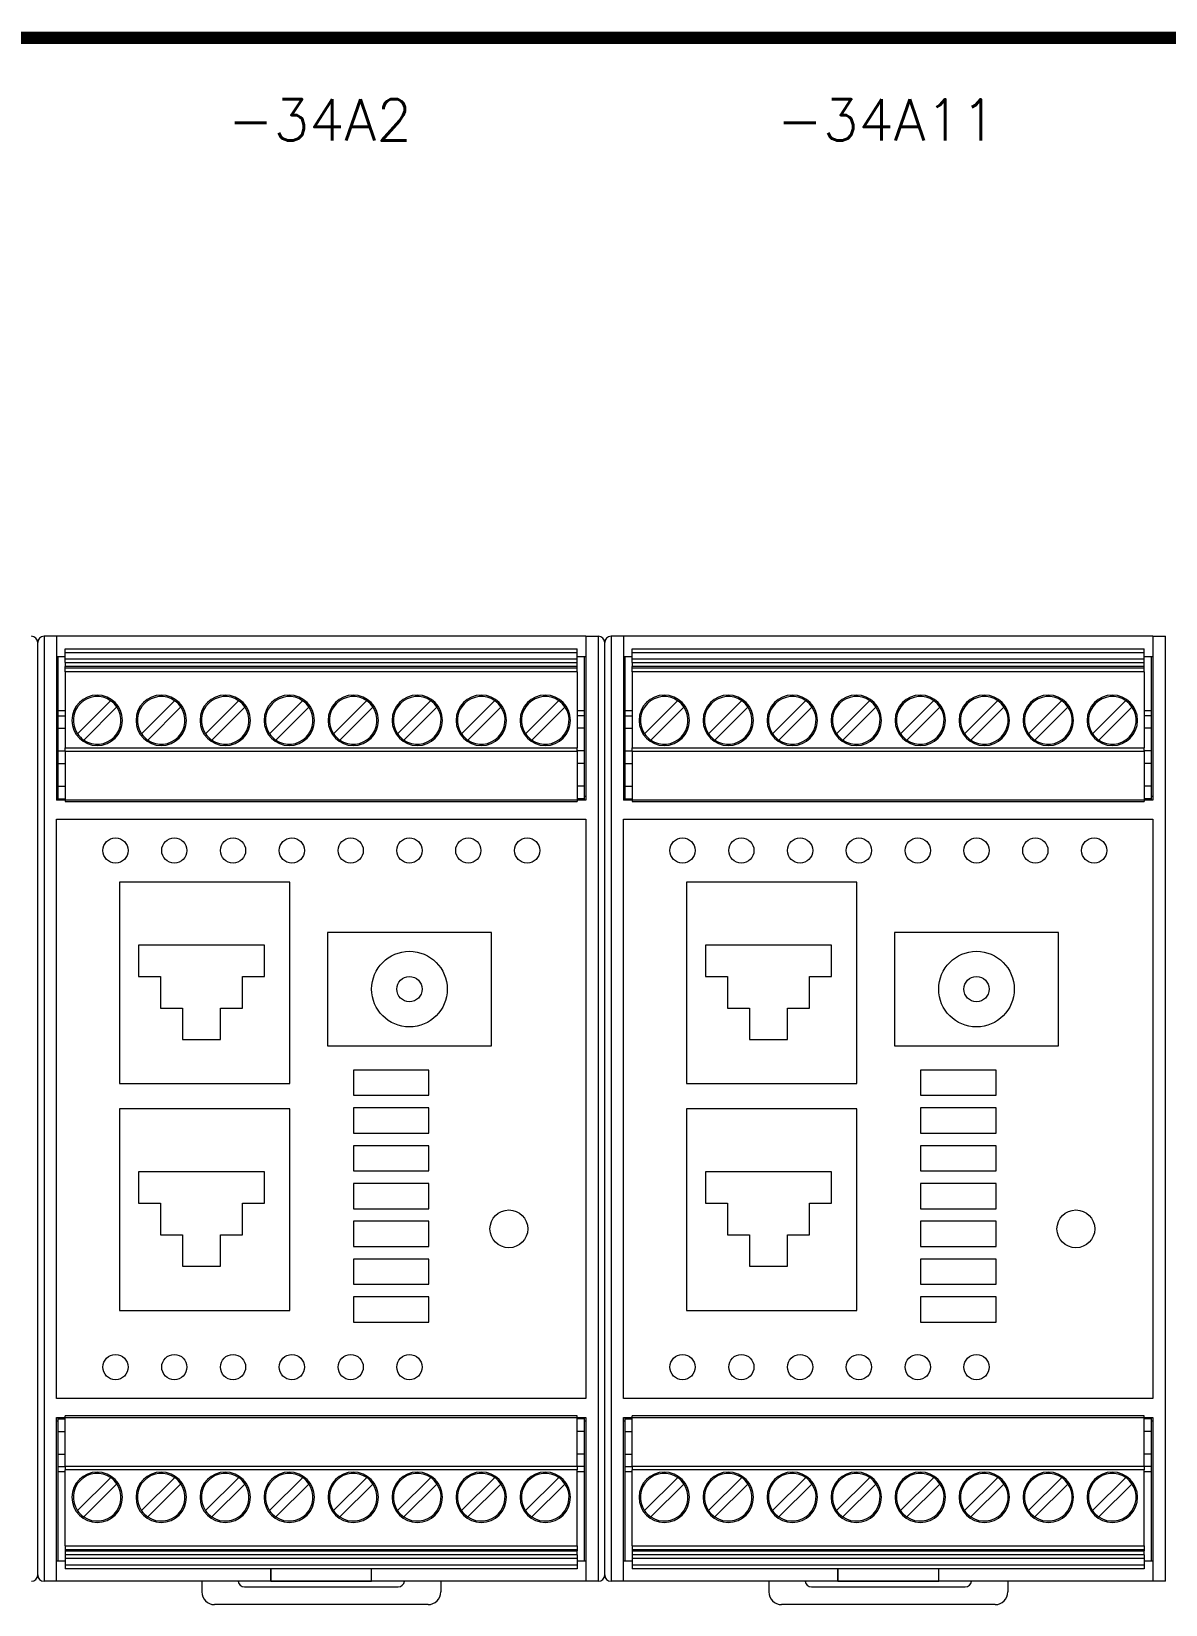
# Model space of a CAD drawing. Extents: x -2993 to 3661, y -4147 to -1441.
# Drawn here: x 800.3 to 890.3, y -2971 to -2846.2 of the extents above; entities that cross this region are included whole.
import ezdxf
from ezdxf.enums import TextEntityAlignment as Align

# ---------------------------------------------------------------- set-up
doc = ezdxf.new("R2010")
doc.units = 0
doc.header["$LTSCALE"] = 0.1
doc.header["$MEASUREMENT"] = 0
doc.layers.get('0').update_dxf_attribs({"linetype": 'CONTINUOUS'})
doc.layers.add('DIM', color=5, linetype='CONTINUOUS')
doc.styles.get("Standard").update_dxf_attribs({"font": 'simplex.shx'})

msp = doc.modelspace()

# ---------------------------------------------------------------- linework, layer by layer
at = {"color": 7, "linetype": 'Continuous', "lineweight": 13}
for p, q in [((800.83, -2899.83), (800.83, -2894.69)), ((800.83, -2968.69), (800.83, -2894.69)), ((800.83, -2968.69), (800.83, -2894.69)), ((800.83, -2968.69), (800.83, -2894.69)), ((802.33, -2894.19), (801.33, -2894.19)), ((801.33, -2894.19), (801.33, -2969.19)), ((802.33, -2894.19), (802.33, -2907.19)), ((844.33, -2894.19), (802.33, -2894.19)), ((803.01, -2895.19), (843.65, -2895.19)), ((803.01, -2895.49), (803.01, -2895.19)), ((843.65, -2895.49), (843.65, -2895.19)), ((844.33, -2894.19), (844.33, -2907.19)), ((844.33, -2894.19), (845.33, -2894.19)), ((845.33, -2969.19), (845.33, -2894.19)), ((845.83, -2899.83), (845.83, -2894.69)), ((845.83, -2968.69), (845.83, -2894.69)), ((845.83, -2968.69), (845.83, -2894.69)), ((845.83, -2968.69), (845.83, -2894.69)), ((847.33, -2894.19), (846.33, -2894.19)), ((846.33, -2894.19), (846.33, -2969.19)), ((847.33, -2894.19), (847.33, -2907.19)), ((889.33, -2894.19), (847.33, -2894.19)), ((848.01, -2895.19), (888.65, -2895.19)), ((848.01, -2895.49), (848.01, -2895.19)), ((888.65, -2895.49), (888.65, -2895.19)), ((889.33, -2894.19), (889.33, -2907.19)), ((889.33, -2894.19), (890.33, -2894.19)), ((890.33, -2969.19), (890.33, -2894.19)), ((802.33, -2895.79), (803.01, -2895.79)), ((802.43, -2895.79), (802.43, -2906.89)), ((843.65, -2895.49), (803.01, -2895.49)), ((803.01, -2895.98), (803.01, -2895.49)), ((803.01, -2895.98), (843.65, -2895.98)), ((803.01, -2896.28), (803.01, -2895.98)), ((803.01, -2896.28), (843.65, -2896.28)), ((803.01, -2896.28), (803.01, -2896.59)), ((843.65, -2895.98), (843.65, -2895.49)), ((843.65, -2895.79), (844.33, -2895.79)), ((843.65, -2896.28), (843.65, -2895.98)), ((843.65, -2896.59), (843.65, -2896.28)), ((844.23, -2906.89), (844.23, -2895.79)), ((847.33, -2895.79), (848.01, -2895.79)), ((847.43, -2895.79), (847.43, -2906.89)), ((888.65, -2895.49), (848.01, -2895.49)), ((848.01, -2895.98), (848.01, -2895.49)), ((848.01, -2895.98), (888.65, -2895.98)), ((848.01, -2896.28), (848.01, -2895.98)), ((848.01, -2896.28), (888.65, -2896.28)), ((848.01, -2896.28), (848.01, -2896.59)), ((888.65, -2895.98), (888.65, -2895.49)), ((888.65, -2895.79), (889.33, -2895.79)), ((888.65, -2896.28), (888.65, -2895.98)), ((888.65, -2896.59), (888.65, -2896.28)), ((889.23, -2906.89), (889.23, -2895.79)), ((843.65, -2896.59), (803.01, -2896.59)), ((803.01, -2896.71), (803.01, -2896.59)), ((843.65, -2896.71), (803.01, -2896.71)), ((803.01, -2897.01), (803.01, -2896.71)), ((843.65, -2897.01), (803.01, -2897.01)), ((803.01, -2897.01), (803.01, -2903.03)), ((843.65, -2896.71), (843.65, -2896.59)), ((843.65, -2897.01), (843.65, -2896.71)), ((843.65, -2897.01), (843.65, -2903.03)), ((888.65, -2896.59), (848.01, -2896.59)), ((848.01, -2896.71), (848.01, -2896.59)), ((888.65, -2896.71), (848.01, -2896.71)), ((848.01, -2897.01), (848.01, -2896.71)), ((888.65, -2897.01), (848.01, -2897.01)), ((848.01, -2897.01), (848.01, -2903.03)), ((888.65, -2896.71), (888.65, -2896.59)), ((888.65, -2897.01), (888.65, -2896.71)), ((888.65, -2897.01), (888.65, -2903.03)), ((802.43, -2900.09), (803.01, -2900.09)), ((803.99, -2901.92), (806.62, -2899.29)), ((807.12, -2899.79), (804.49, -2902.42)), ((809.07, -2901.92), (811.7, -2899.29)), ((812.2, -2899.79), (809.57, -2902.42)), ((814.15, -2901.92), (816.78, -2899.29)), ((817.28, -2899.79), (814.65, -2902.42)), ((819.23, -2901.92), (821.86, -2899.29)), ((822.36, -2899.79), (819.73, -2902.42)), ((824.31, -2901.92), (826.94, -2899.29)), ((827.44, -2899.79), (824.81, -2902.42)), ((829.39, -2901.92), (832.02, -2899.29)), ((832.52, -2899.79), (829.89, -2902.42)), ((834.47, -2901.92), (837.1, -2899.29)), ((837.6, -2899.79), (834.97, -2902.42)), ((839.55, -2901.92), (842.18, -2899.29)), ((842.68, -2899.79), (840.05, -2902.42)), ((843.65, -2900.09), (844.23, -2900.09)), ((847.43, -2900.09), (848.01, -2900.09)), ((848.99, -2901.92), (851.62, -2899.29)), ((852.12, -2899.79), (849.49, -2902.42)), ((854.07, -2901.92), (856.7, -2899.29)), ((857.2, -2899.79), (854.57, -2902.42)), ((859.15, -2901.92), (861.78, -2899.29)), ((862.28, -2899.79), (859.65, -2902.42)), ((864.23, -2901.92), (866.86, -2899.29)), ((867.36, -2899.79), (864.73, -2902.42)), ((869.31, -2901.92), (871.94, -2899.29)), ((872.44, -2899.79), (869.81, -2902.42)), ((874.39, -2901.92), (877.02, -2899.29)), ((877.52, -2899.79), (874.89, -2902.42)), ((879.47, -2901.92), (882.1, -2899.29)), ((882.6, -2899.79), (879.97, -2902.42)), ((884.55, -2901.92), (887.18, -2899.29)), ((887.68, -2899.79), (885.05, -2902.42)), ((888.65, -2900.09), (889.23, -2900.09)), ((802.43, -2900.49), (803.01, -2900.49)), ((802.43, -2901.49), (803.01, -2901.49)), ((844.23, -2900.49), (843.65, -2900.49)), ((844.23, -2901.49), (843.65, -2901.49)), ((847.43, -2900.49), (848.01, -2900.49)), ((847.43, -2901.49), (848.01, -2901.49)), ((889.23, -2900.49), (888.65, -2900.49)), ((889.23, -2901.49), (888.65, -2901.49)), ((802.43, -2903.29), (803.01, -2903.29)), ((803.01, -2903.03), (843.65, -2903.03)), ((803.01, -2903.33), (803.01, -2903.03)), ((843.65, -2903.33), (803.01, -2903.33)), ((803.01, -2903.33), (803.01, -2907.31)), ((843.65, -2903.33), (843.65, -2903.03)), ((844.23, -2903.29), (843.65, -2903.29)), ((843.65, -2903.33), (843.65, -2907.31)), ((847.43, -2903.29), (848.01, -2903.29)), ((848.01, -2903.03), (888.65, -2903.03)), ((848.01, -2903.33), (848.01, -2903.03)), ((888.65, -2903.33), (848.01, -2903.33)), ((848.01, -2903.33), (848.01, -2907.31)), ((888.65, -2903.33), (888.65, -2903.03)), ((889.23, -2903.29), (888.65, -2903.29)), ((888.65, -2903.33), (888.65, -2907.31)), ((802.43, -2904.29), (803.01, -2904.29)), ((844.23, -2904.29), (843.65, -2904.29)), ((847.43, -2904.29), (848.01, -2904.29)), ((889.23, -2904.29), (888.65, -2904.29)), ((802.43, -2906.09), (803.01, -2906.09)), ((844.23, -2906.09), (843.65, -2906.09)), ((847.43, -2906.09), (848.01, -2906.09)), ((889.23, -2906.09), (888.65, -2906.09)), ((802.33, -2906.89), (802.43, -2906.89)), ((844.33, -2907.19), (802.33, -2907.19)), ((802.43, -2906.89), (802.43, -2907.19)), ((802.43, -2907.09), (803.01, -2907.09)), ((803.01, -2907.31), (843.65, -2907.31)), ((844.23, -2907.09), (843.65, -2907.09)), ((844.23, -2906.89), (844.33, -2906.89)), ((844.23, -2907.19), (844.23, -2906.89)), ((847.33, -2906.89), (847.43, -2906.89)), ((889.33, -2907.19), (847.33, -2907.19)), ((847.43, -2906.89), (847.43, -2907.19)), ((847.43, -2907.09), (848.01, -2907.09)), ((848.01, -2907.31), (888.65, -2907.31)), ((889.23, -2907.09), (888.65, -2907.09)), ((889.23, -2906.89), (889.33, -2906.89)), ((889.23, -2907.19), (889.23, -2906.89)), ((802.33, -2908.69), (844.33, -2908.69)), ((802.33, -2954.69), (802.33, -2908.69)), ((844.33, -2908.69), (844.33, -2954.69)), ((847.33, -2908.69), (889.33, -2908.69)), ((847.33, -2954.69), (847.33, -2908.69)), ((889.33, -2908.69), (889.33, -2954.69)), ((807.33, -2913.69), (807.33, -2929.69)), ((807.33, -2913.69), (807.33, -2929.69)), ((820.83, -2913.69), (807.33, -2913.69)), ((820.83, -2913.69), (807.33, -2913.69)), ((820.83, -2929.69), (820.83, -2913.69)), ((820.83, -2929.69), (820.83, -2913.69)), ((852.33, -2913.69), (852.33, -2929.69)), ((852.33, -2913.69), (852.33, -2929.69)), ((865.83, -2913.69), (852.33, -2913.69)), ((865.83, -2913.69), (852.33, -2913.69)), ((865.83, -2929.69), (865.83, -2913.69)), ((865.83, -2929.69), (865.83, -2913.69)), ((836.83, -2917.69), (823.83, -2917.69)), ((823.83, -2917.69), (823.83, -2926.69)), ((836.83, -2926.69), (836.83, -2917.69)), ((881.83, -2917.69), (868.83, -2917.69)), ((868.83, -2917.69), (868.83, -2926.69)), ((881.83, -2926.69), (881.83, -2917.69)), ((808.83, -2918.69), (808.83, -2921.19)), ((818.83, -2918.69), (808.83, -2918.69)), ((818.83, -2921.19), (818.83, -2918.69)), ((853.83, -2918.69), (853.83, -2921.19)), ((863.83, -2918.69), (853.83, -2918.69)), ((863.83, -2921.19), (863.83, -2918.69)), ((808.83, -2921.19), (810.58, -2921.19)), ((810.58, -2921.19), (810.58, -2923.69)), ((817.08, -2923.69), (817.08, -2921.19)), ((817.08, -2921.19), (818.83, -2921.19)), ((853.83, -2921.19), (855.58, -2921.19)), ((855.58, -2921.19), (855.58, -2923.69)), ((862.08, -2923.69), (862.08, -2921.19)), ((862.08, -2921.19), (863.83, -2921.19)), ((810.58, -2923.69), (812.33, -2923.69)), ((812.33, -2923.69), (812.33, -2926.19)), ((815.33, -2926.19), (815.33, -2923.69)), ((815.33, -2923.69), (817.08, -2923.69)), ((855.58, -2923.69), (857.33, -2923.69)), ((857.33, -2923.69), (857.33, -2926.19)), ((860.33, -2926.19), (860.33, -2923.69)), ((860.33, -2923.69), (862.08, -2923.69)), ((812.33, -2926.19), (815.33, -2926.19)), ((857.33, -2926.19), (860.33, -2926.19)), ((823.83, -2926.69), (836.83, -2926.69)), ((868.83, -2926.69), (881.83, -2926.69)), ((831.88, -2928.62), (825.88, -2928.62)), ((825.88, -2928.62), (825.88, -2930.62)), ((831.88, -2930.62), (831.88, -2928.62)), ((876.88, -2928.62), (870.88, -2928.62)), ((870.88, -2928.62), (870.88, -2930.62)), ((876.88, -2930.62), (876.88, -2928.62)), ((807.33, -2929.69), (820.83, -2929.69)), ((807.33, -2929.69), (820.83, -2929.69)), ((852.33, -2929.69), (865.83, -2929.69)), ((852.33, -2929.69), (865.83, -2929.69)), ((825.88, -2930.62), (831.88, -2930.62)), ((870.88, -2930.62), (876.88, -2930.62)), ((820.83, -2931.69), (807.33, -2931.69)), ((820.83, -2931.69), (807.33, -2931.69)), ((807.33, -2931.69), (807.33, -2947.69)), ((807.33, -2931.69), (807.33, -2947.69)), ((820.83, -2947.69), (820.83, -2931.69)), ((820.83, -2947.69), (820.83, -2931.69)), ((831.88, -2931.62), (825.88, -2931.62)), ((825.88, -2931.62), (825.88, -2933.62)), ((831.88, -2933.62), (831.88, -2931.62)), ((865.83, -2931.69), (852.33, -2931.69)), ((865.83, -2931.69), (852.33, -2931.69)), ((852.33, -2931.69), (852.33, -2947.69)), ((852.33, -2931.69), (852.33, -2947.69)), ((865.83, -2947.69), (865.83, -2931.69)), ((865.83, -2947.69), (865.83, -2931.69)), ((876.88, -2931.62), (870.88, -2931.62)), ((870.88, -2931.62), (870.88, -2933.62)), ((876.88, -2933.62), (876.88, -2931.62)), ((825.88, -2933.62), (831.88, -2933.62)), ((870.88, -2933.62), (876.88, -2933.62)), ((831.88, -2934.62), (825.88, -2934.62)), ((825.88, -2934.62), (825.88, -2936.62)), ((831.88, -2936.62), (831.88, -2934.62)), ((876.88, -2934.62), (870.88, -2934.62)), ((870.88, -2934.62), (870.88, -2936.62)), ((876.88, -2936.62), (876.88, -2934.62)), ((818.83, -2936.69), (808.83, -2936.69)), ((808.83, -2936.69), (808.83, -2939.19)), ((818.83, -2939.19), (818.83, -2936.69)), ((825.88, -2936.62), (831.88, -2936.62)), ((831.88, -2937.62), (825.88, -2937.62)), ((825.88, -2937.62), (825.88, -2939.62)), ((831.88, -2939.62), (831.88, -2937.62)), ((863.83, -2936.69), (853.83, -2936.69)), ((853.83, -2936.69), (853.83, -2939.19)), ((863.83, -2939.19), (863.83, -2936.69)), ((870.88, -2936.62), (876.88, -2936.62)), ((876.88, -2937.62), (870.88, -2937.62)), ((870.88, -2937.62), (870.88, -2939.62)), ((876.88, -2939.62), (876.88, -2937.62)), ((808.83, -2939.19), (810.58, -2939.19)), ((810.58, -2939.19), (810.58, -2941.69)), ((817.08, -2941.69), (817.08, -2939.19)), ((817.08, -2939.19), (818.83, -2939.19)), ((825.88, -2939.62), (831.88, -2939.62)), ((853.83, -2939.19), (855.58, -2939.19)), ((855.58, -2939.19), (855.58, -2941.69)), ((862.08, -2941.69), (862.08, -2939.19)), ((862.08, -2939.19), (863.83, -2939.19)), ((870.88, -2939.62), (876.88, -2939.62)), ((831.88, -2940.62), (825.88, -2940.62)), ((825.88, -2940.62), (825.88, -2942.62)), ((831.88, -2942.62), (831.88, -2940.62)), ((876.88, -2940.62), (870.88, -2940.62)), ((870.88, -2940.62), (870.88, -2942.62)), ((876.88, -2942.62), (876.88, -2940.62)), ((800.83, -2968.69), (800.83, -2942.19)), ((800.83, -2968.69), (800.83, -2942.19)), ((810.58, -2941.69), (812.33, -2941.69)), ((812.33, -2941.69), (812.33, -2944.19)), ((815.33, -2944.19), (815.33, -2941.69)), ((815.33, -2941.69), (817.08, -2941.69)), ((825.88, -2942.62), (831.88, -2942.62)), ((845.83, -2968.69), (845.83, -2942.19)), ((845.83, -2968.69), (845.83, -2942.19)), ((855.58, -2941.69), (857.33, -2941.69)), ((857.33, -2941.69), (857.33, -2944.19)), ((860.33, -2944.19), (860.33, -2941.69)), ((860.33, -2941.69), (862.08, -2941.69)), ((870.88, -2942.62), (876.88, -2942.62)), ((831.88, -2943.62), (825.88, -2943.62)), ((825.88, -2943.62), (825.88, -2945.62)), ((831.88, -2945.62), (831.88, -2943.62)), ((876.88, -2943.62), (870.88, -2943.62)), ((870.88, -2943.62), (870.88, -2945.62)), ((876.88, -2945.62), (876.88, -2943.62)), ((812.33, -2944.19), (815.33, -2944.19)), ((857.33, -2944.19), (860.33, -2944.19)), ((825.88, -2945.62), (831.88, -2945.62)), ((870.88, -2945.62), (876.88, -2945.62)), ((807.33, -2947.69), (820.83, -2947.69)), ((807.33, -2947.69), (820.83, -2947.69)), ((831.88, -2946.62), (825.88, -2946.62)), ((825.88, -2946.62), (825.88, -2948.62)), ((831.88, -2948.62), (831.88, -2946.62)), ((852.33, -2947.69), (865.83, -2947.69)), ((852.33, -2947.69), (865.83, -2947.69)), ((876.88, -2946.62), (870.88, -2946.62)), ((870.88, -2946.62), (870.88, -2948.62)), ((876.88, -2948.62), (876.88, -2946.62)), ((825.88, -2948.62), (831.88, -2948.62)), ((870.88, -2948.62), (876.88, -2948.62)), ((844.33, -2954.69), (802.33, -2954.69)), ((889.33, -2954.69), (847.33, -2954.69)), ((802.33, -2956.19), (844.33, -2956.19)), ((802.33, -2969.19), (802.33, -2956.19)), ((802.43, -2956.19), (802.43, -2956.49)), ((802.43, -2956.29), (803.01, -2956.29)), ((843.65, -2956.07), (803.01, -2956.07)), ((803.01, -2960.05), (803.01, -2956.07)), ((843.65, -2960.05), (843.65, -2956.07)), ((844.23, -2956.29), (843.65, -2956.29)), ((844.23, -2956.49), (844.23, -2956.19)), ((844.33, -2956.19), (844.33, -2969.19)), ((847.33, -2956.19), (889.33, -2956.19)), ((847.33, -2969.19), (847.33, -2956.19)), ((847.43, -2956.19), (847.43, -2956.49)), ((847.43, -2956.29), (848.01, -2956.29)), ((888.65, -2956.07), (848.01, -2956.07)), ((848.01, -2960.05), (848.01, -2956.07)), ((888.65, -2960.05), (888.65, -2956.07)), ((889.23, -2956.29), (888.65, -2956.29)), ((889.23, -2956.49), (889.23, -2956.19)), ((889.33, -2956.19), (889.33, -2969.19)), ((802.43, -2956.49), (802.33, -2956.49)), ((802.43, -2956.49), (802.43, -2967.59)), ((802.43, -2957.29), (803.01, -2957.29)), ((844.23, -2957.29), (843.65, -2957.29)), ((844.33, -2956.49), (844.23, -2956.49)), ((844.23, -2967.59), (844.23, -2956.49)), ((847.43, -2956.49), (847.33, -2956.49)), ((847.43, -2956.49), (847.43, -2967.59)), ((847.43, -2957.29), (848.01, -2957.29)), ((889.23, -2957.29), (888.65, -2957.29)), ((889.33, -2956.49), (889.23, -2956.49)), ((889.23, -2967.59), (889.23, -2956.49)), ((802.43, -2959.09), (803.01, -2959.09)), ((802.43, -2960.09), (803.01, -2960.09)), ((803.01, -2960.05), (843.65, -2960.05)), ((803.01, -2960.05), (803.01, -2960.35)), ((844.23, -2959.09), (843.65, -2959.09)), ((843.65, -2960.05), (843.65, -2960.35)), ((844.23, -2960.09), (843.65, -2960.09)), ((847.43, -2959.09), (848.01, -2959.09)), ((847.43, -2960.09), (848.01, -2960.09)), ((848.01, -2960.05), (888.65, -2960.05)), ((848.01, -2960.05), (848.01, -2960.35)), ((889.23, -2959.09), (888.65, -2959.09)), ((888.65, -2960.05), (888.65, -2960.35)), ((889.23, -2960.09), (888.65, -2960.09)), ((803.01, -2960.49), (802.43, -2960.49)), ((843.65, -2960.35), (803.01, -2960.35)), ((803.01, -2966.37), (803.01, -2960.35)), ((803.99, -2963.58), (806.62, -2960.95)), ((809.07, -2963.58), (811.7, -2960.95)), ((814.15, -2963.58), (816.78, -2960.95)), ((819.23, -2963.58), (821.86, -2960.95)), ((824.31, -2963.58), (826.94, -2960.95)), ((829.39, -2963.58), (832.02, -2960.95)), ((834.47, -2963.58), (837.1, -2960.95)), ((839.55, -2963.58), (842.18, -2960.95)), ((843.65, -2966.37), (843.65, -2960.35)), ((844.23, -2960.49), (843.65, -2960.49)), ((848.01, -2960.49), (847.43, -2960.49)), ((888.65, -2960.35), (848.01, -2960.35)), ((848.01, -2966.37), (848.01, -2960.35)), ((848.99, -2963.58), (851.62, -2960.95)), ((854.07, -2963.58), (856.7, -2960.95)), ((859.15, -2963.58), (861.78, -2960.95)), ((864.23, -2963.58), (866.86, -2960.95)), ((869.31, -2963.58), (871.94, -2960.95)), ((874.39, -2963.58), (877.02, -2960.95)), ((879.47, -2963.58), (882.1, -2960.95)), ((884.55, -2963.58), (887.18, -2960.95)), ((888.65, -2966.37), (888.65, -2960.35)), ((889.23, -2960.49), (888.65, -2960.49)), ((807.12, -2961.45), (804.49, -2964.08)), ((812.2, -2961.45), (809.57, -2964.08)), ((817.28, -2961.45), (814.65, -2964.08)), ((822.36, -2961.45), (819.73, -2964.08)), ((827.44, -2961.45), (824.81, -2964.08)), ((832.52, -2961.45), (829.89, -2964.08)), ((837.6, -2961.45), (834.97, -2964.08)), ((842.68, -2961.45), (840.05, -2964.08)), ((852.12, -2961.45), (849.49, -2964.08)), ((857.2, -2961.45), (854.57, -2964.08)), ((862.28, -2961.45), (859.65, -2964.08)), ((867.36, -2961.45), (864.73, -2964.08)), ((872.44, -2961.45), (869.81, -2964.08)), ((877.52, -2961.45), (874.89, -2964.08)), ((882.6, -2961.45), (879.97, -2964.08)), ((887.68, -2961.45), (885.05, -2964.08)), ((803.01, -2966.37), (843.65, -2966.37)), ((803.01, -2966.37), (803.01, -2966.67)), ((843.65, -2966.37), (843.65, -2966.67)), ((848.01, -2966.37), (888.65, -2966.37)), ((848.01, -2966.37), (848.01, -2966.67)), ((888.65, -2966.37), (888.65, -2966.67)), ((803.01, -2967.59), (802.33, -2967.59)), ((803.01, -2966.67), (843.65, -2966.67)), ((803.01, -2966.67), (803.01, -2966.78)), ((803.01, -2966.78), (843.65, -2966.78)), ((803.01, -2966.78), (803.01, -2967.09)), ((843.65, -2967.09), (803.01, -2967.09)), ((803.01, -2967.09), (803.01, -2967.39)), ((843.65, -2967.39), (803.01, -2967.39)), ((803.01, -2967.39), (803.01, -2967.89)), ((843.65, -2966.67), (843.65, -2966.78)), ((843.65, -2967.09), (843.65, -2966.78)), ((843.65, -2967.09), (843.65, -2967.39)), ((843.65, -2967.39), (843.65, -2967.89)), ((844.33, -2967.59), (843.65, -2967.59)), ((848.01, -2967.59), (847.33, -2967.59)), ((848.01, -2966.67), (888.65, -2966.67)), ((848.01, -2966.67), (848.01, -2966.78)), ((848.01, -2966.78), (888.65, -2966.78)), ((848.01, -2966.78), (848.01, -2967.09)), ((888.65, -2967.09), (848.01, -2967.09)), ((848.01, -2967.09), (848.01, -2967.39)), ((888.65, -2967.39), (848.01, -2967.39)), ((848.01, -2967.39), (848.01, -2967.89)), ((888.65, -2966.67), (888.65, -2966.78)), ((888.65, -2967.09), (888.65, -2966.78)), ((888.65, -2967.09), (888.65, -2967.39)), ((888.65, -2967.39), (888.65, -2967.89)), ((889.33, -2967.59), (888.65, -2967.59)), ((803.01, -2967.89), (843.65, -2967.89)), ((803.01, -2967.89), (803.01, -2968.19)), ((843.65, -2968.19), (803.01, -2968.19)), ((819.33, -2969.19), (819.33, -2968.19)), ((819.33, -2968.19), (819.33, -2969.19)), ((827.33, -2969.19), (827.33, -2968.19)), ((827.33, -2969.19), (827.33, -2968.19)), ((843.65, -2967.89), (843.65, -2968.19)), ((848.01, -2967.89), (888.65, -2967.89)), ((848.01, -2967.89), (848.01, -2968.19)), ((888.65, -2968.19), (848.01, -2968.19)), ((864.33, -2969.19), (864.33, -2968.19)), ((864.33, -2968.19), (864.33, -2969.19)), ((872.33, -2969.19), (872.33, -2968.19)), ((872.33, -2969.19), (872.33, -2968.19)), ((888.65, -2967.89), (888.65, -2968.19)), ((802.33, -2969.19), (801.33, -2969.19)), ((819.33, -2969.19), (802.33, -2969.19)), ((813.86, -2969.19), (813.86, -2970.04)), ((817.23, -2969.64), (829.43, -2969.64)), ((827.33, -2969.19), (819.33, -2969.19)), ((819.33, -2969.19), (827.33, -2969.19)), ((844.33, -2969.19), (827.33, -2969.19)), ((832.81, -2969.19), (832.81, -2970.04)), ((845.33, -2969.19), (844.33, -2969.19)), ((847.33, -2969.19), (846.33, -2969.19)), ((864.33, -2969.19), (847.33, -2969.19)), ((858.86, -2969.19), (858.86, -2970.04)), ((862.23, -2969.64), (874.43, -2969.64)), ((872.33, -2969.19), (864.33, -2969.19)), ((864.33, -2969.19), (872.33, -2969.19)), ((889.33, -2969.19), (872.33, -2969.19)), ((877.81, -2969.19), (877.81, -2970.04)), ((890.33, -2969.19), (889.33, -2969.19)), ((831.81, -2971.04), (814.86, -2971.04)), ((876.81, -2971.04), (859.86, -2971.04))]:
    msp.add_line(p, q, dxfattribs=at)
for centre, radius in [((807, -2911.19), 1), ((811.67, -2911.19), 1), ((816.33, -2911.19), 1), ((821, -2911.19), 1), ((825.67, -2911.19), 1), ((830.33, -2911.19), 1), ((835, -2911.19), 1), ((839.67, -2911.19), 1), ((852, -2911.19), 1), ((856.67, -2911.19), 1), ((861.33, -2911.19), 1), ((866, -2911.19), 1), ((870.67, -2911.19), 1), ((875.33, -2911.19), 1), ((880, -2911.19), 1), ((884.67, -2911.19), 1), ((830.33, -2922.19), 3), ((875.33, -2922.19), 3), ((830.33, -2922.19), 1), ((875.33, -2922.19), 1), ((838.22, -2941.22), 1.5), ((883.22, -2941.22), 1.5), ((807, -2952.19), 1), ((811.67, -2952.19), 1), ((816.33, -2952.19), 1), ((821, -2952.19), 1), ((825.67, -2952.19), 1), ((830.33, -2952.19), 1), ((852, -2952.19), 1), ((856.67, -2952.19), 1), ((861.33, -2952.19), 1), ((866, -2952.19), 1), ((870.67, -2952.19), 1), ((875.33, -2952.19), 1)]:
    msp.add_circle(centre, radius, dxfattribs=at)
for centre, radius, start, end in [((800.33, -2894.69), 0.5, 0, 89.9998), ((801.33, -2894.69), 0.5, 90.0002, 179.9998), ((845.33, -2894.69), 0.5, 0, 89.9998), ((846.33, -2894.69), 0.5, 90.0002, 179.9998), ((805.55, -2900.86), 2, 90, 270), ((805.55, -2900.86), 1.89, 55.6634, 135), ((805.55, -2900.86), 2, 270, 90), ((810.63, -2900.86), 2, 90, 270), ((810.63, -2900.86), 1.89, 55.6634, 135), ((810.63, -2900.86), 2, 270, 90), ((815.71, -2900.86), 2, 90, 270), ((815.71, -2900.86), 1.89, 55.6634, 135), ((815.71, -2900.86), 2, 270, 90), ((820.79, -2900.86), 2, 90, 270), ((820.79, -2900.86), 1.89, 55.6634, 135), ((820.79, -2900.86), 2, 270, 90), ((825.87, -2900.86), 2, 90, 270), ((825.87, -2900.86), 1.89, 55.6634, 135), ((825.87, -2900.86), 2, 270, 90), ((830.95, -2900.86), 2, 90, 270), ((830.95, -2900.86), 1.89, 55.6634, 135), ((830.95, -2900.86), 2, 270, 90), ((836.03, -2900.86), 2, 90, 270), ((836.03, -2900.86), 1.89, 55.6634, 135), ((836.03, -2900.86), 2, 270, 90), ((841.11, -2900.86), 2, 90, 270), ((841.11, -2900.86), 1.89, 55.6634, 135), ((841.11, -2900.86), 2, 270, 90), ((850.55, -2900.86), 2, 90, 270), ((850.55, -2900.86), 1.89, 55.6634, 135), ((850.55, -2900.86), 2, 270, 90), ((855.63, -2900.86), 2, 90, 270), ((855.63, -2900.86), 1.89, 55.6634, 135), ((855.63, -2900.86), 2, 270, 90), ((860.71, -2900.86), 2, 90, 270), ((860.71, -2900.86), 1.89, 55.6634, 135), ((860.71, -2900.86), 2, 270, 90), ((865.79, -2900.86), 2, 90, 270), ((865.79, -2900.86), 1.89, 55.6634, 135), ((865.79, -2900.86), 2, 270, 90), ((870.87, -2900.86), 2, 90, 270), ((870.87, -2900.86), 1.89, 55.6634, 135), ((870.87, -2900.86), 2, 270, 90), ((875.95, -2900.86), 2, 90, 270), ((875.95, -2900.86), 1.89, 55.6634, 135), ((875.95, -2900.86), 2, 270, 90), ((881.03, -2900.86), 2, 90, 270), ((881.03, -2900.86), 1.89, 55.6634, 135), ((881.03, -2900.86), 2, 270, 90), ((886.11, -2900.86), 2, 90, 270), ((886.11, -2900.86), 1.89, 55.6634, 135), ((886.11, -2900.86), 2, 270, 90), ((805.55, -2900.86), 1.89, 135, 214.3366), ((805.55, -2900.86), 1.89, 34.3365, 55.6635), ((805.55, -2900.86), 1.89, 315, 34.3366), ((810.63, -2900.86), 1.89, 135, 214.3366), ((810.63, -2900.86), 1.89, 34.3365, 55.6635), ((810.63, -2900.86), 1.89, 315, 34.3366), ((815.71, -2900.86), 1.89, 135, 214.3366), ((815.71, -2900.86), 1.89, 34.3365, 55.6635), ((815.71, -2900.86), 1.89, 315, 34.3366), ((820.79, -2900.86), 1.89, 135, 214.3366), ((820.79, -2900.86), 1.89, 34.3365, 55.6635), ((820.79, -2900.86), 1.89, 315, 34.3366), ((825.87, -2900.86), 1.89, 135, 214.3366), ((825.87, -2900.86), 1.89, 34.3365, 55.6635), ((825.87, -2900.86), 1.89, 315, 34.3366), ((830.95, -2900.86), 1.89, 135, 214.3366), ((830.95, -2900.86), 1.89, 34.3365, 55.6635), ((830.95, -2900.86), 1.89, 315, 34.3366), ((836.03, -2900.86), 1.89, 135, 214.3366), ((836.03, -2900.86), 1.89, 34.3365, 55.6635), ((836.03, -2900.86), 1.89, 315, 34.3366), ((841.11, -2900.86), 1.89, 135, 214.3366), ((841.11, -2900.86), 1.89, 34.3365, 55.6635), ((841.11, -2900.86), 1.89, 315, 34.3366), ((850.55, -2900.86), 1.89, 135, 214.3366), ((850.55, -2900.86), 1.89, 34.3365, 55.6635), ((850.55, -2900.86), 1.89, 315, 34.3366), ((855.63, -2900.86), 1.89, 135, 214.3366), ((855.63, -2900.86), 1.89, 34.3365, 55.6635), ((855.63, -2900.86), 1.89, 315, 34.3366), ((860.71, -2900.86), 1.89, 135, 214.3366), ((860.71, -2900.86), 1.89, 34.3365, 55.6635), ((860.71, -2900.86), 1.89, 315, 34.3366), ((865.79, -2900.86), 1.89, 135, 214.3366), ((865.79, -2900.86), 1.89, 34.3365, 55.6635), ((865.79, -2900.86), 1.89, 315, 34.3366), ((870.87, -2900.86), 1.89, 135, 214.3366), ((870.87, -2900.86), 1.89, 34.3365, 55.6635), ((870.87, -2900.86), 1.89, 315, 34.3366), ((875.95, -2900.86), 1.89, 135, 214.3366), ((875.95, -2900.86), 1.89, 34.3365, 55.6635), ((875.95, -2900.86), 1.89, 315, 34.3366), ((881.03, -2900.86), 1.89, 135, 214.3366), ((881.03, -2900.86), 1.89, 34.3365, 55.6635), ((881.03, -2900.86), 1.89, 315, 34.3366), ((886.11, -2900.86), 1.89, 135, 214.3366), ((886.11, -2900.86), 1.89, 34.3365, 55.6635), ((886.11, -2900.86), 1.89, 315, 34.3366), ((805.55, -2900.86), 1.89, 214.3365, 235.6635), ((805.55, -2900.86), 1.89, 235.6634, 315), ((810.63, -2900.86), 1.89, 214.3365, 235.6635), ((810.63, -2900.86), 1.89, 235.6634, 315), ((815.71, -2900.86), 1.89, 214.3365, 235.6635), ((815.71, -2900.86), 1.89, 235.6634, 315), ((820.79, -2900.86), 1.89, 214.3365, 235.6635), ((820.79, -2900.86), 1.89, 235.6634, 315), ((825.87, -2900.86), 1.89, 214.3365, 235.6635), ((825.87, -2900.86), 1.89, 235.6634, 315), ((830.95, -2900.86), 1.89, 214.3365, 235.6635), ((830.95, -2900.86), 1.89, 235.6634, 315), ((836.03, -2900.86), 1.89, 214.3365, 235.6635), ((836.03, -2900.86), 1.89, 235.6634, 315), ((841.11, -2900.86), 1.89, 214.3365, 235.6635), ((841.11, -2900.86), 1.89, 235.6634, 315), ((850.55, -2900.86), 1.89, 214.3365, 235.6635), ((850.55, -2900.86), 1.89, 235.6634, 315), ((855.63, -2900.86), 1.89, 214.3365, 235.6635), ((855.63, -2900.86), 1.89, 235.6634, 315), ((860.71, -2900.86), 1.89, 214.3365, 235.6635), ((860.71, -2900.86), 1.89, 235.6634, 315), ((865.79, -2900.86), 1.89, 214.3365, 235.6635), ((865.79, -2900.86), 1.89, 235.6634, 315), ((870.87, -2900.86), 1.89, 214.3365, 235.6635), ((870.87, -2900.86), 1.89, 235.6634, 315), ((875.95, -2900.86), 1.89, 214.3365, 235.6635), ((875.95, -2900.86), 1.89, 235.6634, 315), ((881.03, -2900.86), 1.89, 214.3365, 235.6635), ((881.03, -2900.86), 1.89, 235.6634, 315), ((886.11, -2900.86), 1.89, 214.3365, 235.6635), ((886.11, -2900.86), 1.89, 235.6634, 315), ((805.55, -2962.52), 2, 90, 270), ((805.55, -2962.52), 1.89, 135, 214.3366), ((805.55, -2962.52), 1.89, 55.6634, 135), ((805.55, -2962.52), 2, 270, 90), ((805.55, -2962.52), 1.89, 34.3365, 55.6635), ((810.63, -2962.52), 2, 90, 270), ((810.63, -2962.52), 1.89, 135, 214.3366), ((810.63, -2962.52), 1.89, 55.6634, 135), ((810.63, -2962.52), 2, 270, 90), ((810.63, -2962.52), 1.89, 34.3365, 55.6635), ((815.71, -2962.52), 2, 90, 270), ((815.71, -2962.52), 1.89, 135, 214.3366), ((815.71, -2962.52), 1.89, 55.6634, 135), ((815.71, -2962.52), 2, 270, 90), ((815.71, -2962.52), 1.89, 34.3365, 55.6635), ((820.79, -2962.52), 2, 90, 270), ((820.79, -2962.52), 1.89, 135, 214.3366), ((820.79, -2962.52), 1.89, 55.6634, 135), ((820.79, -2962.52), 2, 270, 90), ((820.79, -2962.52), 1.89, 34.3365, 55.6635), ((825.87, -2962.52), 2, 90, 270), ((825.87, -2962.52), 1.89, 135, 214.3366), ((825.87, -2962.52), 1.89, 55.6634, 135), ((825.87, -2962.52), 2, 270, 90), ((825.87, -2962.52), 1.89, 34.3365, 55.6635), ((830.95, -2962.52), 2, 90, 270), ((830.95, -2962.52), 1.89, 135, 214.3366), ((830.95, -2962.52), 1.89, 55.6634, 135), ((830.95, -2962.52), 2, 270, 90), ((830.95, -2962.52), 1.89, 34.3365, 55.6635), ((836.03, -2962.52), 2, 90, 270), ((836.03, -2962.52), 1.89, 135, 214.3366), ((836.03, -2962.52), 1.89, 55.6634, 135), ((836.03, -2962.52), 2, 270, 90), ((836.03, -2962.52), 1.89, 34.3365, 55.6635), ((841.11, -2962.52), 2, 90, 270), ((841.11, -2962.52), 1.89, 135, 214.3366), ((841.11, -2962.52), 1.89, 55.6634, 135), ((841.11, -2962.52), 2, 270, 90), ((841.11, -2962.52), 1.89, 34.3365, 55.6635), ((850.55, -2962.52), 2, 90, 270), ((850.55, -2962.52), 1.89, 135, 214.3366), ((850.55, -2962.52), 1.89, 55.6634, 135), ((850.55, -2962.52), 2, 270, 90), ((850.55, -2962.52), 1.89, 34.3365, 55.6635), ((855.63, -2962.52), 2, 90, 270), ((855.63, -2962.52), 1.89, 135, 214.3366), ((855.63, -2962.52), 1.89, 55.6634, 135), ((855.63, -2962.52), 2, 270, 90), ((855.63, -2962.52), 1.89, 34.3365, 55.6635), ((860.71, -2962.52), 2, 90, 270), ((860.71, -2962.52), 1.89, 135, 214.3366), ((860.71, -2962.52), 1.89, 55.6634, 135), ((860.71, -2962.52), 2, 270, 90), ((860.71, -2962.52), 1.89, 34.3365, 55.6635), ((865.79, -2962.52), 2, 90, 270), ((865.79, -2962.52), 1.89, 135, 214.3366), ((865.79, -2962.52), 1.89, 55.6634, 135), ((865.79, -2962.52), 2, 270, 90), ((865.79, -2962.52), 1.89, 34.3365, 55.6635), ((870.87, -2962.52), 2, 90, 270), ((870.87, -2962.52), 1.89, 135, 214.3366), ((870.87, -2962.52), 1.89, 55.6634, 135), ((870.87, -2962.52), 2, 270, 90), ((870.87, -2962.52), 1.89, 34.3365, 55.6635), ((875.95, -2962.52), 2, 90, 270), ((875.95, -2962.52), 1.89, 135, 214.3366), ((875.95, -2962.52), 1.89, 55.6634, 135), ((875.95, -2962.52), 2, 270, 90), ((875.95, -2962.52), 1.89, 34.3365, 55.6635), ((881.03, -2962.52), 2, 90, 270), ((881.03, -2962.52), 1.89, 135, 214.3366), ((881.03, -2962.52), 1.89, 55.6634, 135), ((881.03, -2962.52), 2, 270, 90), ((881.03, -2962.52), 1.89, 34.3365, 55.6635), ((886.11, -2962.52), 2, 90, 270), ((886.11, -2962.52), 1.89, 135, 214.3366), ((886.11, -2962.52), 1.89, 55.6634, 135), ((886.11, -2962.52), 2, 270, 90), ((886.11, -2962.52), 1.89, 34.3365, 55.6635), ((805.55, -2962.52), 1.89, 315, 34.3366), ((810.63, -2962.52), 1.89, 315, 34.3366), ((815.71, -2962.52), 1.89, 315, 34.3366), ((820.79, -2962.52), 1.89, 315, 34.3366), ((825.87, -2962.52), 1.89, 315, 34.3366), ((830.95, -2962.52), 1.89, 315, 34.3366), ((836.03, -2962.52), 1.89, 315, 34.3366), ((841.11, -2962.52), 1.89, 315, 34.3366), ((850.55, -2962.52), 1.89, 315, 34.3366), ((855.63, -2962.52), 1.89, 315, 34.3366), ((860.71, -2962.52), 1.89, 315, 34.3366), ((865.79, -2962.52), 1.89, 315, 34.3366), ((870.87, -2962.52), 1.89, 315, 34.3366), ((875.95, -2962.52), 1.89, 315, 34.3366), ((881.03, -2962.52), 1.89, 315, 34.3366), ((886.11, -2962.52), 1.89, 315, 34.3366), ((805.55, -2962.52), 1.89, 214.3365, 235.6635), ((805.55, -2962.52), 1.89, 235.6634, 315), ((810.63, -2962.52), 1.89, 214.3365, 235.6635), ((810.63, -2962.52), 1.89, 235.6634, 315), ((815.71, -2962.52), 1.89, 214.3365, 235.6635), ((815.71, -2962.52), 1.89, 235.6634, 315), ((820.79, -2962.52), 1.89, 214.3365, 235.6635), ((820.79, -2962.52), 1.89, 235.6634, 315), ((825.87, -2962.52), 1.89, 214.3365, 235.6635), ((825.87, -2962.52), 1.89, 235.6634, 315), ((830.95, -2962.52), 1.89, 214.3365, 235.6635), ((830.95, -2962.52), 1.89, 235.6634, 315), ((836.03, -2962.52), 1.89, 214.3365, 235.6635), ((836.03, -2962.52), 1.89, 235.6634, 315), ((841.11, -2962.52), 1.89, 214.3365, 235.6635), ((841.11, -2962.52), 1.89, 235.6634, 315), ((850.55, -2962.52), 1.89, 214.3365, 235.6635), ((850.55, -2962.52), 1.89, 235.6634, 315), ((855.63, -2962.52), 1.89, 214.3365, 235.6635), ((855.63, -2962.52), 1.89, 235.6634, 315), ((860.71, -2962.52), 1.89, 214.3365, 235.6635), ((860.71, -2962.52), 1.89, 235.6634, 315), ((865.79, -2962.52), 1.89, 214.3365, 235.6635), ((865.79, -2962.52), 1.89, 235.6634, 315), ((870.87, -2962.52), 1.89, 214.3365, 235.6635), ((870.87, -2962.52), 1.89, 235.6634, 315), ((875.95, -2962.52), 1.89, 214.3365, 235.6635), ((875.95, -2962.52), 1.89, 235.6634, 315), ((881.03, -2962.52), 1.89, 214.3365, 235.6635), ((881.03, -2962.52), 1.89, 235.6634, 315), ((886.11, -2962.52), 1.89, 214.3365, 235.6635), ((886.11, -2962.52), 1.89, 235.6634, 315), ((800.33, -2968.69), 0.5, 270.0002, 0), ((801.33, -2968.69), 0.5, 180.0002, 270), ((845.33, -2968.69), 0.5, 270.0002, 0), ((846.33, -2968.69), 0.5, 180.0002, 270), ((814.86, -2970.04), 1, 180.0004, 270), ((817.23, -2969.14), 0.5, 185.7392, 269.9999), ((829.43, -2969.14), 0.5, 270.0001, 354.2608), ((831.81, -2970.04), 1, 270.0001, 359.9999), ((859.86, -2970.04), 1, 180.0004, 270), ((862.23, -2969.14), 0.5, 185.7392, 269.9999), ((874.43, -2969.14), 0.5, 270.0001, 354.2608), ((876.81, -2970.04), 1, 270.0001, 359.9999)]:
    msp.add_arc(centre, radius, start, end, dxfattribs=at)
at = {"layer": 'DIM', "lineweight": 13}
msp.add_line((1035.06, -2846.69), (265.06, -2846.69), dxfattribs=at)
at = {"layer": 'DIM', "lineweight": 13, "const_width": 1}
msp.add_lwpolyline([(265.06, -2846.69), (1035.06, -2846.69)], dxfattribs=at)

# ---------------------------------------------------------------- texts
at = {"lineweight": 13}
for s, p in [('-34A2', (823.21, -2854.85)), ('-34A11', (868.21, -2854.85))]:
    msp.add_text(s, height=3.281, dxfattribs=at).set_placement(p, align=Align.CENTER)

doc.saveas('drawing.dxf')
